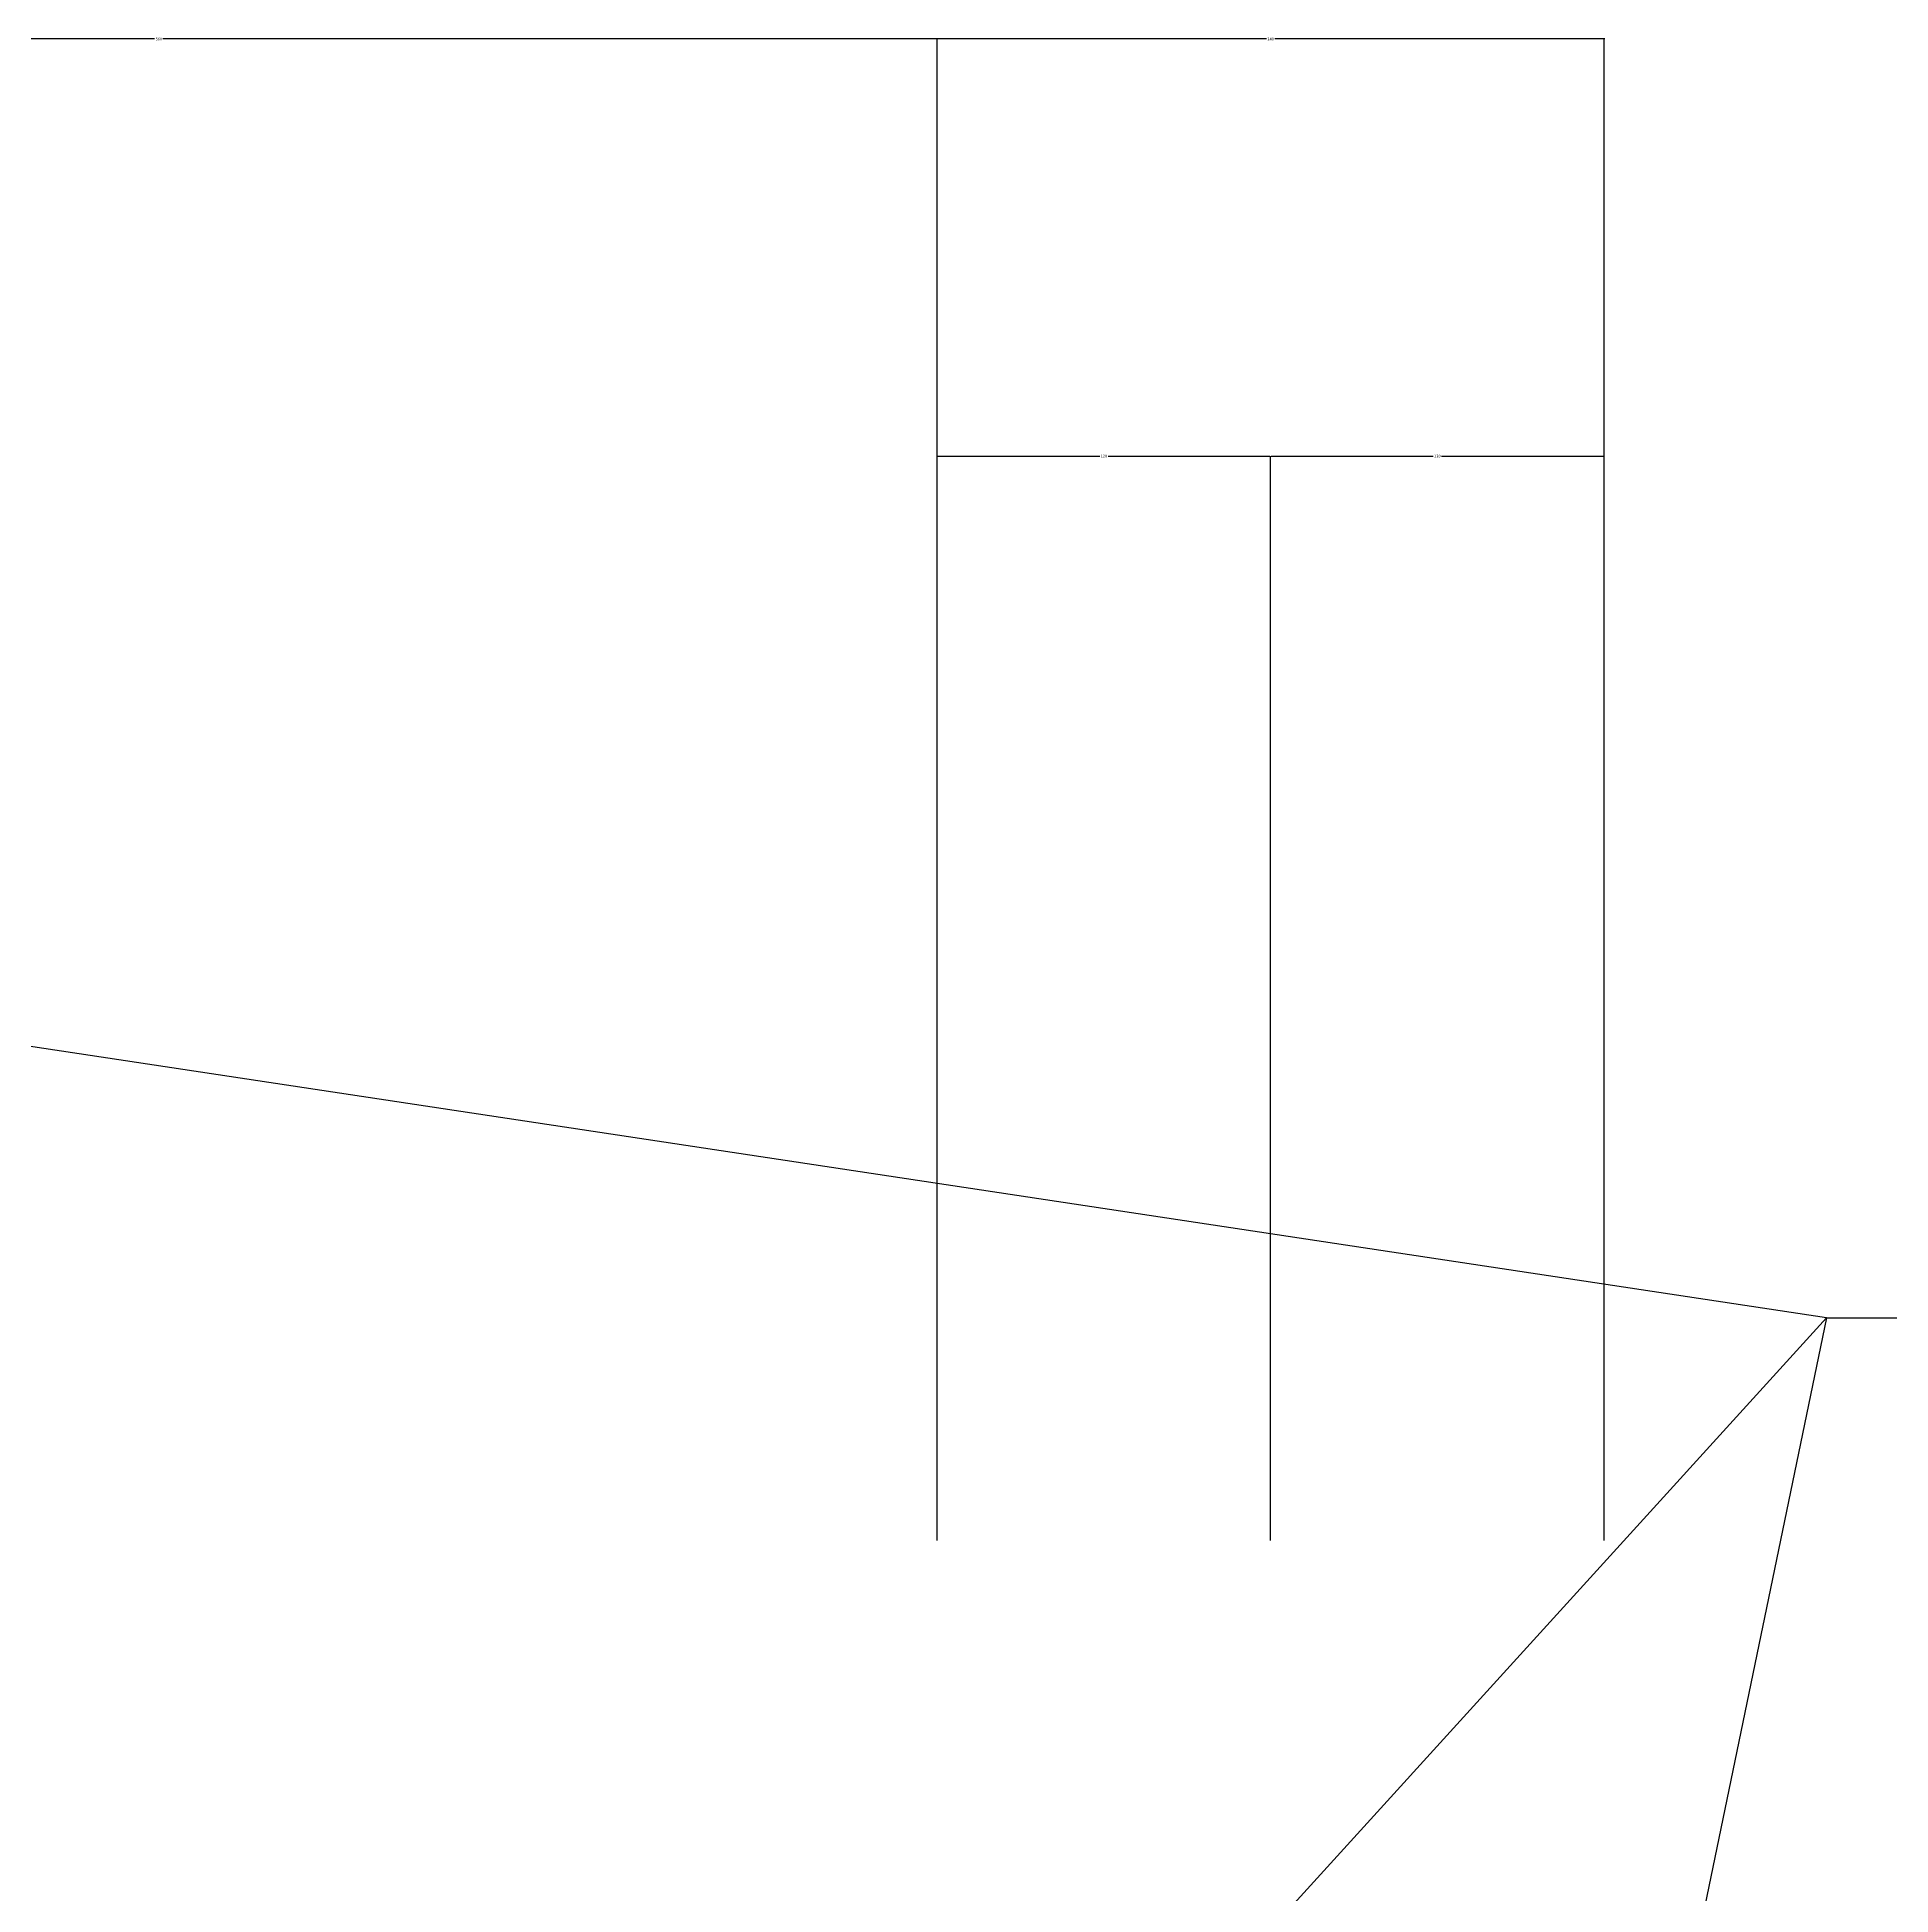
# Model space of a CAD drawing. Header units: metres. Extents: x 1826 to 6641, y 264 to 2401.
# Drawn here: x 5136 to 5803, y 1732 to 2401 of the extents above; entities that cross this region are included whole.
import ezdxf

# ---------------------------------------------------------------- set-up
doc = ezdxf.new("R2010")
doc.units = ezdxf.units.M
doc.layers.add('LM', color=141, linetype='Continuous')
doc.layers.add('PUB_DIM', color=3, linetype='Continuous')
doc.dimstyles.get("Standard").update_dxf_attribs({"dimtxt": 2.5, "dimasz": 2.5, "dimexe": 1.25, "dimexo": 0.625, "dimtad": 1, "dimcen": 2.5, "dimazin": 3, "dimtfac": 1, "dimtmove": 0, "dimatfit": 3})

# ---------------------------------------------------------------- blocks, each defined once
blk = doc.blocks.new('*D13')
for p, q in [((5578.5, 2400), (5459.75, 2400)), ((5460, 1860), (5460, 2400)), ((5700.25, 2400), (5581.5, 2400)), ((5700, 1860), (5700, 2400))]:
    blk.add_line(p, q)
at = {"layer": 'Defpoints'}
for p in [(5700, 2400), (5460, 1860), (5700, 1860)]:
    blk.add_point(p, dxfattribs=at)
at = {"layer": 'PUB_DIM', "insert": (5580, 2400), "char_height": 1, "attachment_point": 5}
blk.add_mtext('240', dxfattribs=at)
blk = doc.blocks.new('*D14')
for p, q in [((5460, 1860), (5460, 2250)), ((5460.25, 2250), (5518.5, 2250)), ((5521.5, 2250), (5579.75, 2250)), ((5580, 1860), (5580, 2250))]:
    blk.add_line(p, q)
at = {"layer": 'Defpoints'}
for p in [(5460, 2250), (5460, 1860), (5580, 1860)]:
    blk.add_point(p, dxfattribs=at)
at = {"layer": 'PUB_DIM', "insert": (5520, 2250), "char_height": 1, "attachment_point": 5}
blk.add_mtext('120', dxfattribs=at)
blk = doc.blocks.new('*D15')
for p, q in [((5580, 1860), (5580, 2250)), ((5580.25, 2250), (5638.5, 2250)), ((5641.5, 2250), (5699.75, 2250)), ((5700, 1860), (5700, 2250))]:
    blk.add_line(p, q)
at = {"layer": 'Defpoints'}
for p in [(5580, 2250), (5580, 1860), (5700, 1860)]:
    blk.add_point(p, dxfattribs=at)
at = {"layer": 'PUB_DIM', "insert": (5640, 2250), "char_height": 1, "attachment_point": 5}
blk.add_mtext('120', dxfattribs=at)
blk = doc.blocks.new('*D17')
for p, q in [((5178.5, 2400), (4899.75, 2400)), ((4900, 1860), (4900, 2400)), ((5460.25, 2400), (5181.5, 2400)), ((5460, 1860), (5460, 2400))]:
    blk.add_line(p, q)
at = {"layer": 'Defpoints'}
for p in [(5460, 2400), (4900, 1860), (5460, 1860)]:
    blk.add_point(p, dxfattribs=at)
at = {"layer": 'PUB_DIM', "insert": (5180, 2400), "char_height": 1, "attachment_point": 5}
blk.add_mtext('560', dxfattribs=at)

msp = doc.modelspace()

# ---------------------------------------------------------------- linework, layer by layer
at = {"layer": 'LM'}
for q in [(4920, 2070), (5580, 1720), (5720, 1650), (5930, 1940)]:
    msp.add_line((5780, 1940), q, dxfattribs=at)

# ---------------------------------------------------------------- dimensions: what is measured, and where the dimension line sits
at = {"layer": 'PUB_DIM'}
for base, p1, p2, picture, middle in [((5460, 2400), (5460, 1860), (4900, 1860), '*D17', (5180, 2400)), ((5700, 2400), (5700, 1860), (5460, 1860), '*D13', (5580, 2400)), ((5460, 2250), (5460, 1860), (5580, 1860), '*D14', (5520, 2250)), ((5580, 2250), (5580, 1860), (5700, 1860), '*D15', (5640, 2250))]:
    dim = msp.add_linear_dim(base=base, p1=p1, p2=p2, dimstyle='Standard', dxfattribs=at)
    dim.commit()
    dim.dimension.update_dxf_attribs({"geometry": picture, "text_midpoint": middle})

doc.saveas('drawing.dxf')
